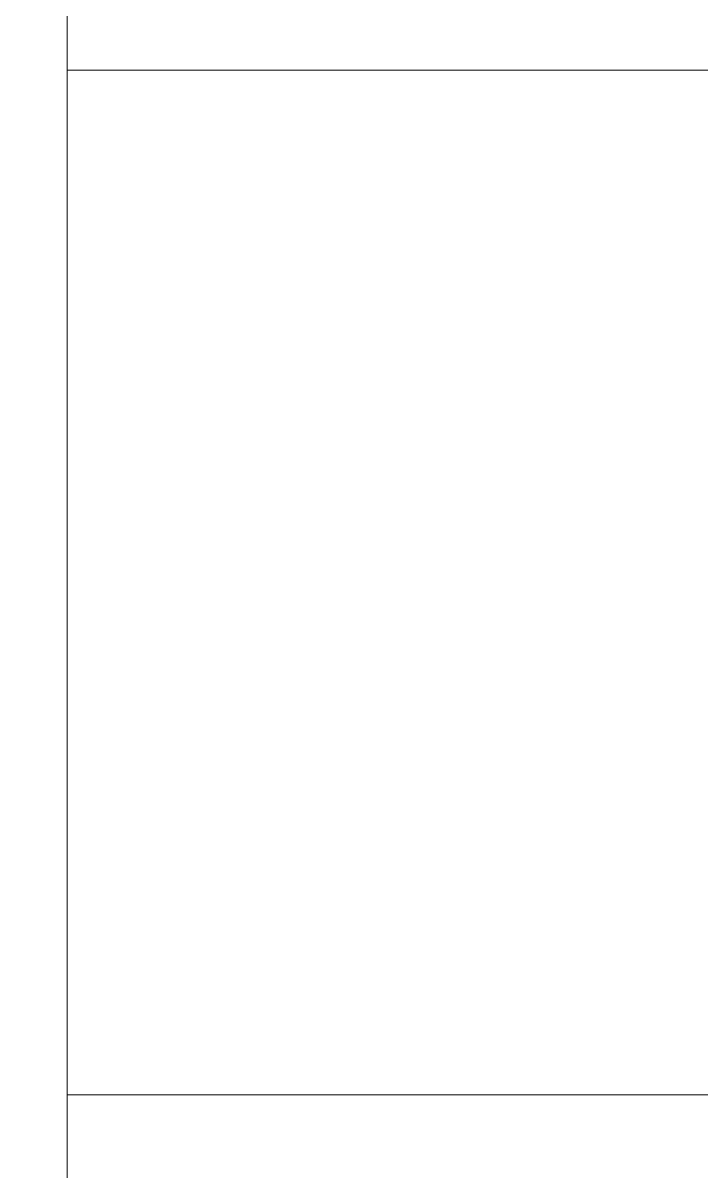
# Model space of a CAD drawing. Header units: metres. Extents: x -18745 to 220762, y -1579758 to -1356048.
# Drawn here: x 110217 to 110713, y -1388403 to -1387563 of the extents above; entities that cross this region are included whole.
import ezdxf

# ---------------------------------------------------------------- set-up
doc = ezdxf.new("R2010")
doc.units = ezdxf.units.M
doc.layers.get('0').update_dxf_attribs({"lineweight": 0})
for name, color, linetype, lineweight in [('A-100 - Copy$0$Medical Equipment and Furniture', 8, 'Continuous', 0), ('A-100 - Copy$0$NEW Wall', 8, 'Continuous', 5), ('A-100 - Copy$0$Walls', 8, 'Continuous', 0)]:
    doc.layers.add(name, color=color, linetype=linetype, lineweight=lineweight)

# ---------------------------------------------------------------- blocks, each defined once
blk = doc.blocks.new('*X103')
for p, q in [((13, 1), (13, 1)), ((13, 1), (13, 1)), ((13, 1), (13, 1)), ((13, 1), (13, 1)), ((13, 1), (13, 1)), ((13, 1), (13, 1)), ((13, 1), (13, 1)), ((13, 1), (13, 1)), ((13, 1), (13, 1)), ((13, 1), (13, 1)), ((13, 1), (13, 1)), ((13, 1), (13, 1)), ((13, 1), (13, 1)), ((13, 1), (13, 1)), ((13, 1), (13, 1)), ((13, 1), (14, 1)), ((13, 1), (14, 1)), ((13, 1), (14, 1)), ((13, 1), (13, 1)), ((13, 1), (13, 1)), ((13, 1), (13, 1)), ((13, 1), (13, 1)), ((13, 1), (13, 1)), ((13, 1), (13, 1)), ((13, 1), (13, 1)), ((13, 1), (13, 1)), ((13, 1), (13, 1)), ((13, 1), (13, 1)), ((13, 1), (13, 1)), ((13, 1), (13, 1)), ((13, 1), (13, 1)), ((13, 1), (13, 1)), ((13, 1), (13, 1)), ((13, 1), (13, 1)), ((13, 1), (13, 1)), ((13, 1), (13, 1)), ((13, 1), (13, 1)), ((13, 1), (13, 1)), ((13, 1), (13, 1)), ((13, 1), (13, 1)), ((13, 1), (13, 1)), ((13, 1), (13, 1)), ((13, 1), (13, 1)), ((13, 1), (13, 1)), ((13, 1), (13, 1)), ((13, 1), (13, 1)), ((13, 1), (13, 1)), ((13, 1), (13, 1)), ((13, 1), (13, 1)), ((13, 1), (13, 1)), ((13, 1), (13, 1)), ((13, 1), (13, 1)), ((13, 1), (13, 1)), ((13, 1), (13, 1)), ((13, 1), (13, 1)), ((13, 1), (13, 1)), ((13, 1), (13, 1)), ((13, 1), (13, 1)), ((13, 1), (13, 1)), ((13, 1), (13, 1)), ((13, 1), (13, 1)), ((13, 1), (13, 1)), ((13, 1), (13, 1)), ((13, 1), (13, 1)), ((13, 1), (13, 1)), ((13, 1), (13, 1)), ((13, 1), (13, 1)), ((13, 1), (13, 1)), ((13, 1), (13, 1)), ((13, 1), (13, 1)), ((13, 1), (13, 1)), ((13, 1), (13, 1)), ((13, 1), (13, 1)), ((13, 1), (13, 1)), ((13, 1), (13, 1)), ((13, 1), (13, 1)), ((13, 1), (13, 1)), ((13, 1), (13, 1)), ((13, 1), (13, 1)), ((13, 1), (13, 1)), ((13, 1), (13, 1)), ((13, 1), (13, 1)), ((13, 1), (13, 1)), ((13, 1), (13, 1)), ((13, 1), (13, 1)), ((13, 1), (13, 1)), ((13, 1), (13, 1)), ((13, 1), (13, 1)), ((13, 1), (13, 1)), ((13, 1), (13, 1)), ((13, 1), (13, 1)), ((13, 1), (13, 1)), ((13, 1), (13, 1)), ((13, 1), (13, 1)), ((13, 1), (13, 1)), ((13, 1), (13, 1)), ((13, 1), (13, 1)), ((13, 1), (13, 1)), ((13, 1), (13, 1)), ((13, 1), (13, 1)), ((13, 1), (13, 1)), ((13, 1), (13, 1)), ((13, 1), (13, 1)), ((13, 1), (13, 1)), ((13, 1), (13, 1)), ((13, 1), (13, 1)), ((13, 1), (13, 1)), ((13, 1), (13, 1)), ((13, 1), (13, 1)), ((13, 1), (13, 1)), ((13, 1), (13, 1)), ((13, 1), (13, 1)), ((13, 1), (13, 1)), ((13, 1), (13, 1)), ((13, 1), (13, 1)), ((13, 1), (13, 1)), ((13, 1), (13, 1)), ((13, 1), (13, 1)), ((13, 1), (13, 1)), ((13, 1), (13, 1)), ((13, 1), (13, 1)), ((13, 1), (13, 1)), ((13, 1), (13, 1)), ((13, 1), (14, 1)), ((13, 0), (13, 0)), ((13, 0), (13, 0)), ((13, 0), (13, 0)), ((13, 0), (13, 0)), ((13, 0), (13, 0)), ((13, 0), (13, 0)), ((13, 0), (13, 0)), ((13, 0), (13, 0)), ((13, 0), (13, 0)), ((13, 0), (13, 0)), ((13, 0), (13, 0)), ((13, 0), (13, 0)), ((13, 0), (13, 0)), ((13, 0), (13, 0)), ((13, 0), (13, 0)), ((13, 0), (13, 0)), ((13, 0), (13, 0)), ((13, 0), (13, 0)), ((13, 0), (13, 0)), ((13, 0), (13, 0)), ((13, 0), (13, 0)), ((13, 0), (13, 0)), ((13, 0), (13, 0)), ((13, 0), (13, 0)), ((13, 0), (13, 0)), ((13, 0), (13, 0)), ((13, 0), (13, 0)), ((13, 0), (13, 0)), ((13, 0), (13, 0)), ((13, 0), (13, 0)), ((13, 0), (13, 0)), ((13, 0), (13, 0)), ((13, 0), (13, 0)), ((13, 0), (13, 0)), ((13, 0), (13, 0)), ((13, 0), (13, 0)), ((13, 0), (13, 0)), ((13, 0), (13, 0)), ((13, 0), (13, 0)), ((13, 0), (13, 0)), ((13, 0), (13, 0)), ((13, 0), (13, 0)), ((13, 0), (13, 0)), ((13, 0), (13, 0)), ((13, 0), (13, 0)), ((13, 0), (13, 0)), ((13, 0), (13, 0)), ((13, 0), (13, 0)), ((13, 0), (14, 0)), ((13, 0), (14, 0)), ((13, 0), (13, 0)), ((13, 0), (14, 0)), ((14, 1), (14, 1)), ((14, 1), (14, 1)), ((14, 1), (14, 1)), ((14, 1), (14, 1)), ((14, 1), (14, 1)), ((14, 1), (14, 1)), ((14, 1), (14, 1)), ((14, 1), (14, 1)), ((14, 1), (14, 1)), ((14, 1), (14, 1)), ((14, 1), (14, 1)), ((14, 1), (14, 1)), ((14, 1), (14, 1)), ((14, 1), (14, 1)), ((14, 1), (14, 1)), ((14, 1), (14, 1)), ((14, 1), (14, 1)), ((14, 1), (14, 1)), ((14, 1), (14, 1)), ((14, 1), (14, 1)), ((14, 1), (14, 1)), ((14, 1), (14, 1)), ((14, 1), (14, 1)), ((14, 1), (14, 1)), ((14, 1), (14, 1)), ((14, 1), (14, 1)), ((14, 1), (14, 1)), ((14, 1), (14, 1)), ((14, 1), (14, 1)), ((14, 1), (14, 1)), ((14, 1), (14, 1)), ((14, 1), (14, 1)), ((14, 1), (14, 1)), ((14, 1), (14, 1)), ((14, 1), (14, 1)), ((14, 1), (14, 1)), ((14, 1), (14, 1)), ((14, 1), (14, 1)), ((14, 1), (14, 1)), ((14, 1), (14, 1)), ((14, 1), (14, 1)), ((14, 1), (14, 1)), ((14, 1), (14, 1)), ((14, 1), (14, 1)), ((14, 1), (14, 1)), ((14, 1), (14, 1)), ((14, 1), (14, 1)), ((14, 1), (14, 1)), ((14, 1), (14, 1)), ((14, 1), (14, 1)), ((14, 1), (14, 1)), ((14, 1), (14, 1)), ((14, 1), (14, 1)), ((14, 1), (14, 1)), ((14, 1), (14, 1)), ((14, 1), (14, 1)), ((14, 1), (14, 1)), ((14, 1), (14, 1)), ((14, 1), (14, 1)), ((14, 1), (14, 1)), ((14, 1), (14, 1)), ((14, 1), (14, 1)), ((14, 1), (14, 1)), ((14, 1), (14, 1)), ((14, 1), (14, 1)), ((14, 1), (14, 1)), ((14, 1), (14, 1)), ((14, 1), (14, 1)), ((14, 1), (14, 1)), ((14, 1), (14, 1)), ((14, 1), (14, 1)), ((14, 1), (14, 1)), ((14, 1), (14, 1)), ((14, 1), (14, 1)), ((14, 1), (14, 1)), ((14, 1), (14, 1)), ((14, 1), (14, 1)), ((14, 1), (14, 1)), ((14, 1), (14, 1)), ((14, 1), (14, 1)), ((14, 1), (14, 1)), ((14, 1), (14, 1)), ((14, 1), (14, 1)), ((14, 1), (14, 1)), ((14, 1), (14, 1)), ((14, 1), (14, 1)), ((14, 1), (14, 1)), ((14, 1), (14, 1)), ((14, 1), (14, 1)), ((14, 1), (14, 1)), ((14, 1), (14, 1)), ((14, 1), (14, 1)), ((14, 1), (14, 1)), ((14, 1), (14, 1)), ((14, 0), (14, 0)), ((14, 0), (14, 0)), ((14, 0), (14, 0)), ((14, 0), (14, 0)), ((14, 0), (14, 0)), ((14, 0), (14, 0)), ((14, 0), (14, 0)), ((14, 0), (14, 0)), ((14, 0), (14, 0)), ((14, 0), (14, 0)), ((14, 0), (14, 0)), ((14, 0), (14, 0)), ((14, 0), (14, 0)), ((14, 0), (14, 0)), ((14, 0), (14, 0)), ((14, 0), (14, 0)), ((14, 0), (14, 0)), ((14, 0), (14, 0)), ((14, 0), (14, 0)), ((14, 0), (14, 0)), ((14, 0), (14, 0)), ((14, 0), (14, 0)), ((14, 0), (14, 0)), ((14, 0), (14, 0)), ((14, 0), (14, 0)), ((14, 0), (14, 0)), ((14, 0), (14, 0)), ((14, 0), (14, 0)), ((14, 0), (14, 0)), ((14, 0), (14, 0)), ((14, 0), (14, 0)), ((14, 0), (14, 0)), ((14, 0), (14, 0)), ((14, 0), (14, 0)), ((14, 0), (14, 0)), ((14, 0), (14, 0)), ((14, 0), (14, 0)), ((14, 0), (14, 0)), ((14, 0), (14, 0)), ((14, 0), (14, 0)), ((14, 0), (14, 0)), ((14, 0), (14, 0)), ((14, 0), (14, 0)), ((14, 0), (14, 0)), ((14, 0), (14, 0)), ((14, 0), (14, 0)), ((14, 0), (14, 0)), ((14, 0), (14, 0)), ((13, 0), (13, 0)), ((13, 0), (14, 0)), ((13, 0), (13, 0)), ((13, 0), (14, 0)), ((13, 0), (13, 0)), ((13, 0), (14, 0)), ((13, 0), (13, 0)), ((13, 0), (13, 0)), ((13, 0), (13, 0)), ((13, 0), (13, 0)), ((13, 0), (14, 0)), ((13, 0), (13, 0)), ((13, 0), (14, 0)), ((13, 0), (13, 0)), ((13, 0), (14, 0)), ((13, 0), (13, 0)), ((13, 0), (14, 0)), ((13, 0), (13, 0)), ((13, 0), (14, 0)), ((13, 0), (13, 0)), ((13, 0), (14, 0)), ((13, 0), (13, 0)), ((13, 0), (14, 0)), ((13, 0), (13, 0)), ((13, 0), (13, 0)), ((13, 0), (13, 0)), ((13, 0), (14, 0)), ((13, 0), (13, 0)), ((13, 0), (14, 0)), ((13, 0), (13, 0)), ((13, 0), (14, 0)), ((13, 0), (13, 0)), ((13, 0), (14, 0)), ((13, 0), (13, 0)), ((13, 0), (13, 0)), ((13, 0), (13, 0)), ((13, 0), (13, 0)), ((13, 0), (13, 0)), ((13, 0), (13, 0)), ((13, 0), (13, 0)), ((13, 0), (13, 0)), ((13, 0), (13, 0)), ((13, 0), (13, 0)), ((13, 0), (13, 0)), ((13, 0), (13, 0)), ((13, 0), (13, 0)), ((13, 0), (13, 0)), ((13, 0), (13, 0)), ((13, 0), (13, 0)), ((13, 0), (13, 0)), ((13, 0), (13, 0)), ((13, 0), (13, 0)), ((13, 0), (13, 0)), ((13, 0), (13, 0)), ((13, 0), (13, 0)), ((13, 0), (13, 0)), ((13, 0), (13, 0)), ((13, 0), (13, 0)), ((13, 0), (13, 0)), ((13, 0), (13, 0)), ((13, 0), (13, 0)), ((13, 0), (13, 0)), ((13, 0), (13, 0)), ((13, 0), (13, 0)), ((13, -1), (13, -1)), ((13, -1), (13, -1)), ((13, -1), (13, -1)), ((13, -1), (13, -1)), ((13, -1), (13, -1)), ((13, -1), (14, -1)), ((13, -1), (13, -1)), ((14, 0), (14, 0)), ((14, 0), (14, 0)), ((14, 0), (14, 0)), ((14, 0), (14, 0)), ((14, 0), (14, 0)), ((14, 0), (14, 0)), ((14, 0), (14, 0)), ((14, 0), (14, 0)), ((14, 0), (14, 0)), ((14, 0), (14, 0)), ((14, 0), (14, 0)), ((14, 0), (14, 0)), ((14, 0), (14, 0)), ((14, 0), (14, 0)), ((14, 0), (14, 0)), ((13, 0), (14, 0)), ((14, 0), (14, 0)), ((14, 0), (14, 0)), ((14, 0), (14, 0)), ((14, 0), (14, 0)), ((14, 0), (14, 0)), ((14, 0), (14, 0)), ((14, 0), (14, 0)), ((14, 0), (14, 0)), ((14, 0), (14, 0)), ((14, 0), (14, 0)), ((14, 0), (14, 0)), ((14, 0), (14, 0)), ((14, 0), (14, 0)), ((14, 0), (14, 0)), ((14, 0), (14, 0)), ((14, 0), (14, 0)), ((14, 0), (14, 0)), ((14, 0), (14, 0)), ((14, 0), (14, 0)), ((14, 0), (14, 0)), ((14, 0), (14, 0)), ((14, 0), (14, 0)), ((14, 0), (14, 0)), ((14, 0), (14, 0)), ((14, 0), (14, 0)), ((14, 0), (14, 0)), ((14, 0), (14, 0)), ((14, 0), (14, 0)), ((14, 0), (14, 0)), ((14, 0), (14, 0)), ((14, 0), (14, 0)), ((14, 0), (14, 0)), ((14, 0), (14, 0)), ((14, 0), (14, 0)), ((14, -1), (14, -1)), ((14, -1), (14, -1)), ((14, -1), (14, -1)), ((14, -1), (14, -1)), ((14, -1), (14, -1))]:
    blk.add_line(p, q)
blk = doc.blocks.new('*X102')
for p, q in [((5, 3), (5, 3)), ((5, 3), (5, 3)), ((5, 3), (5, 3)), ((5, 3), (5, 3)), ((5, 3), (5, 3)), ((5, 3), (5, 3)), ((5, 3), (5, 3)), ((5, 3), (5, 3)), ((5, 3), (5, 3)), ((5, 3), (5, 3)), ((5, 3), (5, 3)), ((5, 3), (5, 3)), ((5, 3), (5, 3)), ((5, 3), (5, 3)), ((5, 3), (5, 3)), ((5, 3), (5, 3)), ((5, 3), (5, 3)), ((5, 3), (5, 3)), ((5, 3), (5, 3)), ((5, 3), (5, 3)), ((5, 3), (5, 3)), ((5, 3), (5, 3)), ((5, 3), (5, 3)), ((5, 3), (5, 3)), ((5, 3), (5, 3)), ((5, 3), (5, 3)), ((5, 3), (5, 3)), ((5, 3), (5, 3)), ((5, 3), (5, 3)), ((5, 3), (5, 3)), ((5, 3), (5, 3)), ((5, 3), (5, 3)), ((5, 3), (5, 3)), ((5, 3), (5, 3)), ((5, 3), (5, 3)), ((5, 3), (5, 3)), ((5, 3), (5, 3)), ((5, 3), (5, 3)), ((5, 3), (5, 3)), ((5, 3), (5, 3)), ((5, 3), (5, 3)), ((5, 3), (5, 3)), ((5, 3), (5, 3)), ((5, 3), (5, 3)), ((5, 3), (5, 3)), ((5, 3), (5, 3)), ((5, 3), (5, 3)), ((5, 3), (5, 3)), ((5, 3), (5, 3)), ((5, 3), (5, 3)), ((5, 3), (5, 3)), ((5, 3), (5, 3)), ((5, 3), (5, 3)), ((5, 3), (5, 3)), ((5, 3), (5, 3)), ((5, 3), (5, 3)), ((5, 3), (5, 3)), ((5, 3), (5, 3)), ((5, 3), (5, 3)), ((5, 3), (5, 3)), ((5, 3), (5, 3)), ((5, 3), (5, 3)), ((5, 3), (5, 3)), ((5, 3), (5, 3)), ((5, 3), (5, 3)), ((5, 3), (5, 3)), ((6, 3), (5, 3)), ((5, 3), (5, 3)), ((6, 3), (5, 3)), ((5, 3), (5, 3)), ((6, 3), (5, 3)), ((5, 3), (5, 3)), ((6, 3), (5, 3)), ((5, 3), (5, 3)), ((5, 3), (5, 3)), ((5, 3), (5, 3)), ((5, 3), (5, 3)), ((5, 3), (5, 3)), ((5, 3), (5, 3)), ((5, 3), (5, 3)), ((5, 3), (5, 3)), ((5, 3), (5, 3)), ((5, 3), (5, 3)), ((5, 3), (5, 3)), ((5, 3), (5, 3)), ((5, 3), (5, 3)), ((5, 3), (5, 3)), ((5, 3), (5, 3)), ((5, 3), (5, 3)), ((5, 3), (5, 3)), ((5, 3), (5, 3)), ((5, 3), (5, 3)), ((5, 3), (5, 3)), ((5, 3), (5, 3)), ((5, 3), (5, 3)), ((5, 3), (5, 3)), ((6, 3), (6, 3)), ((6, 3), (6, 3)), ((6, 3), (6, 3)), ((6, 3), (6, 3)), ((6, 3), (6, 3)), ((6, 3), (6, 3)), ((6, 3), (6, 3)), ((6, 3), (6, 3)), ((6, 3), (6, 3)), ((6, 3), (6, 3)), ((6, 3), (6, 3)), ((6, 3), (6, 3)), ((6, 3), (6, 3)), ((6, 3), (6, 3)), ((6, 3), (6, 3)), ((6, 3), (6, 3)), ((6, 3), (6, 3)), ((6, 3), (6, 3)), ((6, 3), (6, 3)), ((6, 3), (6, 3)), ((6, 3), (6, 3)), ((6, 3), (6, 3)), ((6, 3), (6, 3)), ((6, 3), (6, 3)), ((6, 3), (6, 3)), ((6, 3), (6, 3)), ((6, 3), (6, 3)), ((6, 3), (6, 3)), ((6, 3), (6, 3)), ((6, 3), (6, 3)), ((6, 3), (6, 3)), ((6, 3), (6, 3)), ((6, 3), (6, 3)), ((6, 3), (6, 3)), ((6, 3), (6, 3)), ((6, 3), (6, 3)), ((6, 3), (6, 3)), ((6, 3), (6, 3)), ((6, 3), (6, 3)), ((6, 3), (6, 3)), ((6, 3), (6, 3)), ((6, 3), (6, 3)), ((6, 3), (6, 3)), ((6, 3), (6, 3)), ((6, 3), (6, 3)), ((6, 3), (6, 3)), ((6, 3), (6, 3)), ((6, 3), (6, 3)), ((6, 3), (6, 3)), ((6, 3), (6, 3)), ((6, 3), (6, 3)), ((6, 3), (6, 3)), ((6, 3), (6, 3)), ((6, 3), (6, 3)), ((6, 3), (6, 3)), ((6, 3), (6, 3)), ((6, 3), (6, 3)), ((6, 3), (6, 3)), ((6, 3), (6, 3)), ((6, 3), (6, 3)), ((6, 3), (6, 3)), ((6, 3), (6, 3)), ((6, 3), (6, 3)), ((6, 3), (6, 3)), ((6, 3), (6, 3)), ((6, 3), (6, 3)), ((6, 3), (6, 3)), ((6, 3), (6, 3)), ((6, 3), (6, 3)), ((6, 3), (6, 3)), ((6, 3), (6, 3)), ((6, 3), (6, 3)), ((6, 3), (6, 3)), ((6, 3), (6, 3)), ((6, 3), (6, 3)), ((6, 3), (6, 3)), ((6, 3), (6, 3)), ((6, 3), (6, 3)), ((6, 3), (6, 3)), ((6, 3), (6, 3)), ((6, 3), (6, 3)), ((6, 3), (6, 3)), ((6, 3), (6, 3)), ((6, 3), (6, 3)), ((6, 3), (6, 3)), ((6, 3), (6, 3)), ((6, 3), (6, 3)), ((6, 3), (6, 3)), ((6, 3), (6, 3)), ((6, 3), (6, 3)), ((6, 3), (6, 3)), ((6, 3), (6, 3)), ((6, 3), (6, 3)), ((6, 3), (6, 3)), ((6, 3), (6, 3)), ((6, 3), (6, 3)), ((6, 3), (6, 3)), ((6, 3), (6, 3)), ((6, 3), (6, 3)), ((6, 3), (6, 3)), ((6, 3), (6, 3)), ((6, 3), (6, 3)), ((6, 3), (6, 3)), ((6, 3), (6, 3)), ((6, 3), (6, 3)), ((6, 3), (6, 3)), ((6, 3), (6, 3)), ((6, 3), (6, 3)), ((6, 3), (6, 3)), ((6, 3), (6, 3)), ((6, 3), (6, 3)), ((6, 3), (6, 3)), ((6, 3), (6, 3)), ((6, 3), (6, 3)), ((6, 3), (6, 3)), ((6, 3), (6, 3)), ((6, 3), (6, 3)), ((6, 3), (6, 3)), ((6, 3), (6, 3)), ((6, 3), (6, 3)), ((6, 3), (6, 3)), ((6, 3), (6, 3)), ((6, 3), (6, 3)), ((6, 3), (6, 3)), ((6, 3), (6, 3)), ((6, 3), (6, 3)), ((6, 3), (6, 3)), ((6, 3), (6, 3)), ((6, 3), (6, 3)), ((6, 3), (6, 3)), ((6, 3), (6, 3)), ((6, 3), (6, 3)), ((6, 3), (6, 3)), ((6, 3), (6, 3)), ((6, 3), (6, 3)), ((6, 3), (6, 3)), ((6, 3), (6, 3)), ((6, 3), (6, 3)), ((6, 3), (6, 3)), ((6, 3), (6, 3)), ((6, 3), (6, 3)), ((6, 3), (6, 3)), ((6, 3), (6, 3)), ((6, 3), (6, 3)), ((6, 3), (6, 3)), ((6, 3), (6, 3)), ((6, 3), (6, 3)), ((6, 3), (6, 3)), ((6, 3), (6, 3)), ((6, 3), (6, 3)), ((6, 3), (6, 3)), ((6, 3), (6, 3)), ((6, 3), (6, 3)), ((6, 3), (6, 3)), ((6, 3), (6, 3)), ((6, 3), (6, 3)), ((6, 3), (6, 3)), ((6, 3), (6, 3)), ((6, 3), (6, 3)), ((6, 3), (6, 3)), ((6, 3), (6, 3)), ((6, 3), (6, 3)), ((6, 3), (6, 3)), ((6, 3), (6, 3)), ((6, 3), (6, 3)), ((6, 3), (6, 3)), ((6, 3), (6, 3)), ((6, 3), (6, 3)), ((6, 3), (6, 3)), ((6, 3), (6, 3)), ((6, 3), (6, 3)), ((6, 3), (6, 3)), ((6, 3), (6, 3)), ((6, 3), (6, 3)), ((6, 3), (6, 3)), ((6, 3), (6, 3)), ((6, 3), (6, 3)), ((6, 3), (6, 3)), ((6, 3), (6, 3)), ((6, 3), (6, 3)), ((6, 3), (6, 3)), ((6, 3), (6, 3)), ((6, 3), (6, 3)), ((6, 3), (6, 3)), ((6, 3), (6, 3)), ((6, 3), (6, 3)), ((6, 3), (6, 3)), ((6, 3), (6, 3)), ((6, 3), (6, 3)), ((6, 3), (6, 3)), ((6, 3), (6, 3)), ((6, 3), (6, 3)), ((6, 3), (6, 3)), ((6, 3), (6, 3)), ((6, 3), (6, 3)), ((6, 3), (6, 3)), ((6, 3), (6, 3)), ((6, 3), (6, 3)), ((6, 3), (6, 3)), ((6, 3), (6, 3)), ((6, 3), (6, 3)), ((6, 3), (6, 3)), ((6, 3), (6, 3)), ((6, 3), (6, 3)), ((6, 3), (5, 3)), ((6, 3), (5, 3)), ((6, 3), (5, 3)), ((6, 3), (5, 3)), ((6, 3), (5, 3)), ((6, 3), (6, 3)), ((6, 3), (6, 3)), ((6, 3), (6, 3)), ((6, 3), (6, 3)), ((6, 3), (6, 3)), ((6, 3), (6, 3)), ((6, 3), (6, 3)), ((6, 3), (6, 3)), ((6, 3), (6, 3)), ((6, 3), (6, 3)), ((6, 3), (6, 3)), ((6, 3), (6, 3)), ((6, 3), (6, 3)), ((6, 3), (6, 3)), ((6, 3), (6, 3)), ((6, 3), (6, 3)), ((6, 3), (6, 3)), ((6, 3), (6, 3)), ((6, 3), (6, 3)), ((6, 3), (6, 3)), ((6, 3), (6, 3)), ((6, 3), (6, 3)), ((6, 3), (6, 3)), ((6, 3), (6, 3)), ((6, 3), (6, 3)), ((6, 3), (6, 3)), ((6, 3), (6, 3)), ((6, 3), (6, 3)), ((6, 3), (6, 3)), ((6, 3), (6, 3)), ((6, 3), (6, 3)), ((6, 3), (6, 3)), ((6, 3), (6, 3)), ((6, 3), (6, 3)), ((6, 3), (6, 3)), ((6, 3), (6, 3)), ((6, 3), (6, 3)), ((6, 3), (6, 3)), ((6, 3), (6, 3)), ((6, 3), (6, 3)), ((6, 3), (6, 3)), ((6, 3), (6, 3)), ((6, 3), (6, 3)), ((6, 3), (6, 3)), ((6, 3), (6, 3)), ((6, 3), (6, 3)), ((6, 3), (6, 3)), ((6, 3), (6, 3)), ((6, 3), (6, 3)), ((6, 3), (6, 3)), ((6, 3), (6, 3)), ((6, 3), (6, 3)), ((6, 3), (6, 3)), ((6, 3), (6, 3)), ((6, 3), (6, 3)), ((6, 3), (6, 3)), ((6, 3), (6, 3)), ((6, 3), (6, 3)), ((6, 3), (6, 3)), ((6, 3), (6, 3)), ((6, 3), (6, 3)), ((6, 3), (6, 3)), ((6, 3), (6, 3)), ((6, 3), (6, 3)), ((6, 3), (6, 3)), ((6, 3), (6, 3)), ((6, 3), (6, 3)), ((6, 3), (6, 3)), ((6, 3), (6, 3)), ((6, 3), (6, 3)), ((6, 3), (6, 3)), ((6, 3), (6, 3)), ((6, 3), (6, 3)), ((6, 3), (6, 3)), ((6, 3), (6, 3)), ((6, 3), (6, 3)), ((6, 3), (6, 3)), ((6, 3), (6, 3)), ((6, 3), (6, 3)), ((6, 3), (6, 3)), ((6, 3), (6, 3)), ((6, 3), (6, 3)), ((6, 3), (6, 3)), ((6, 3), (6, 3)), ((6, 3), (6, 3)), ((6, 3), (6, 3)), ((6, 3), (6, 3)), ((6, 3), (6, 3)), ((6, 3), (6, 3)), ((6, 3), (6, 3)), ((6, 3), (6, 3)), ((6, 3), (6, 3)), ((6, 3), (6, 3)), ((6, 3), (6, 3)), ((6, 3), (6, 3)), ((6, 3), (6, 3)), ((6, 3), (6, 3)), ((6, 3), (6, 3)), ((6, 3), (6, 3)), ((6, 3), (6, 3)), ((6, 3), (6, 3)), ((6, 3), (6, 3)), ((6, 3), (6, 3)), ((6, 3), (6, 3)), ((6, 3), (6, 3)), ((6, 3), (6, 3)), ((6, 3), (6, 3)), ((6, 3), (6, 3)), ((6, 3), (6, 3)), ((6, 3), (6, 3)), ((6, 3), (6, 3)), ((6, 3), (6, 3)), ((6, 3), (6, 3)), ((6, 3), (6, 3)), ((6, 3), (6, 3)), ((6, 3), (6, 3)), ((6, 3), (6, 3)), ((6, 3), (6, 3)), ((6, 3), (6, 3)), ((6, 3), (6, 3)), ((6, 3), (6, 3)), ((6, 3), (6, 3)), ((6, 3), (6, 3)), ((6, 3), (6, 3)), ((6, 3), (6, 3)), ((6, 3), (6, 3)), ((6, 3), (6, 3)), ((6, 3), (6, 3)), ((6, 3), (6, 3)), ((6, 3), (6, 3)), ((6, 3), (6, 3)), ((6, 3), (6, 3)), ((6, 3), (6, 3)), ((6, 3), (6, 3)), ((6, 3), (6, 3)), ((6, 3), (6, 3)), ((6, 3), (6, 3)), ((6, 3), (6, 3)), ((6, 3), (6, 3)), ((6, 3), (6, 3)), ((6, 3), (6, 3)), ((6, 3), (6, 3)), ((6, 3), (6, 3)), ((6, 3), (6, 3)), ((6, 3), (6, 3)), ((6, 3), (6, 3)), ((6, 3), (6, 3)), ((6, 3), (6, 3)), ((6, 3), (6, 3)), ((6, 3), (6, 3)), ((6, 3), (6, 3)), ((6, 3), (6, 3)), ((6, 3), (6, 3)), ((6, 3), (6, 3)), ((6, 3), (6, 3)), ((6, 3), (6, 3)), ((6, 3), (6, 3)), ((6, 3), (6, 3)), ((6, 3), (6, 3)), ((6, 3), (6, 3)), ((6, 3), (6, 3)), ((6, 3), (6, 3)), ((6, 3), (6, 3)), ((6, 3), (6, 3)), ((6, 3), (6, 3)), ((6, 3), (6, 3)), ((6, 3), (6, 3)), ((6, 3), (6, 3)), ((6, 3), (6, 3)), ((6, 3), (6, 3)), ((6, 3), (6, 3)), ((6, 3), (6, 3)), ((6, 3), (6, 3)), ((6, 3), (6, 3)), ((6, 3), (6, 3)), ((6, 3), (6, 3)), ((6, 3), (6, 3)), ((6, 3), (6, 3)), ((6, 3), (6, 3)), ((6, 3), (6, 3)), ((6, 3), (6, 3)), ((6, 3), (6, 3)), ((6, 3), (6, 3)), ((6, 3), (6, 3)), ((6, 3), (6, 3)), ((6, 3), (6, 3)), ((6, 3), (6, 3)), ((6, 3), (6, 3)), ((6, 3), (6, 3)), ((6, 3), (6, 3)), ((6, 3), (6, 3)), ((6, 3), (6, 3)), ((6, 3), (6, 3)), ((6, 3), (6, 3)), ((6, 3), (6, 3)), ((6, 3), (6, 3)), ((6, 3), (6, 3)), ((6, 3), (6, 3)), ((6, 3), (6, 3)), ((6, 3), (6, 3)), ((6, 3), (6, 3)), ((6, 3), (6, 3)), ((6, 3), (6, 3)), ((6, 3), (6, 3)), ((6, 3), (6, 3)), ((6, 3), (6, 3)), ((6, 3), (6, 3)), ((6, 3), (6, 3)), ((6, 3), (6, 3)), ((6, 3), (6, 3)), ((6, 3), (6, 3)), ((6, 3), (6, 3)), ((6, 3), (6, 3)), ((6, 3), (6, 3)), ((6, 3), (6, 3)), ((6, 3), (6, 3)), ((6, 3), (6, 3)), ((6, 3), (6, 3)), ((6, 3), (6, 3)), ((6, 3), (6, 3)), ((6, 3), (6, 3)), ((6, 3), (6, 3)), ((6, 3), (6, 3)), ((6, 3), (6, 3)), ((6, 3), (6, 3)), ((6, 3), (6, 3)), ((6, 3), (6, 3)), ((6, 3), (6, 3)), ((6, 3), (6, 3)), ((6, 3), (6, 3)), ((6, 3), (6, 3)), ((6, 3), (6, 3)), ((6, 3), (6, 3)), ((6, 3), (6, 3)), ((6, 3), (6, 3)), ((6, 3), (6, 3)), ((6, 3), (6, 3)), ((6, 3), (6, 3)), ((6, 3), (6, 3)), ((6, 3), (6, 3)), ((6, 3), (6, 3)), ((6, 3), (6, 3)), ((6, 3), (6, 3)), ((6, 3), (6, 3)), ((6, 3), (6, 3)), ((6, 3), (6, 3)), ((6, 3), (6, 3)), ((6, 3), (6, 3)), ((6, 3), (6, 3)), ((6, 3), (6, 3)), ((6, 3), (6, 3)), ((6, 3), (6, 3)), ((6, 3), (6, 3)), ((6, 3), (6, 3)), ((6, 3), (6, 3)), ((6, 3), (6, 3)), ((6, 3), (6, 3)), ((6, 3), (6, 3)), ((6, 3), (6, 3)), ((6, 3), (6, 3)), ((6, 3), (6, 3)), ((6, 3), (6, 3)), ((6, 3), (6, 3)), ((6, 3), (6, 3)), ((6, 3), (6, 3)), ((6, 3), (6, 3)), ((6, 3), (6, 3)), ((6, 3), (6, 3)), ((6, 3), (6, 3)), ((6, 3), (6, 3)), ((6, 3), (6, 3)), ((6, 3), (6, 3)), ((6, 3), (6, 3)), ((6, 3), (6, 3)), ((6, 3), (6, 3)), ((6, 3), (6, 3)), ((6, 3), (6, 3)), ((6, 3), (6, 3)), ((6, 3), (6, 3)), ((6, 3), (6, 3)), ((6, 3), (6, 3)), ((6, 3), (6, 3)), ((6, 3), (6, 3)), ((6, 3), (6, 3)), ((6, 3), (6, 3)), ((6, 3), (6, 3)), ((6, 3), (6, 3)), ((6, 3), (6, 3)), ((6, 3), (6, 3)), ((6, 3), (6, 3)), ((6, 3), (6, 3)), ((6, 3), (6, 3)), ((6, 3), (6, 3)), ((6, 3), (6, 3)), ((6, 3), (6, 3)), ((6, 3), (6, 3)), ((6, 3), (6, 3)), ((6, 3), (6, 3)), ((6, 3), (6, 3)), ((6, 3), (6, 3)), ((6, 3), (6, 3)), ((6, 3), (6, 3)), ((6, 3), (6, 3)), ((6, 3), (6, 3)), ((6, 3), (6, 3)), ((6, 3), (6, 3)), ((6, 3), (6, 3)), ((6, 3), (6, 3)), ((6, 3), (6, 3)), ((6, 3), (6, 3)), ((6, 3), (6, 3)), ((6, 3), (6, 3)), ((6, 3), (6, 3)), ((6, 3), (6, 3)), ((6, 3), (6, 3)), ((6, 3), (6, 3)), ((6, 3), (6, 3))]:
    blk.add_line(p, q)
blk = doc.blocks.new('A-100 - Copy$0$GF21043-P')
for p, q in [((0.8, 0.75), (-0.8, 0.75)), ((0.8, 0), (0.8, 0.75)), ((-0.8, 0), (0.8, 0))]:
    blk.add_line(p, q)
for points in [[(0.8, 0.75), (0.8, 0.75), (0.8, 0.75), (0.8, 0.75), (0.8, 0.75), (0.8, 0.75), (0.8, 0.75), (0.8, 0.75), (0.8, 0.75), (0.8, 0.75), (0.8, 0.75), (0.8, 0.75), (0.8, 0.75), (0.8, 0.75), (0.8, 0.75), (0.8, 0.75), (0.8, 0.75), (0.8, 0.75), (0.8, 0.75), (0.8, 0.75), (0.8, 0.75), (0.8, 0.75), (0.8, 0.75), (0.8, 0.75), (0.8, 0.75), (0.8, 0.75), (0.8, 0.75), (0.8, 0.75), (0.8, 0.75), (0.8, 0.75), (0.8, 0.75), (0.8, 0.75), (0.8, 0.75), (0.8, 0.75), (0.8, 0.75), (0.8, 0.75), (0.8, 0.75), (0.8, 0.75), (0.8, 0.75), (0.8, 0.75), (0.8, 0.75), (0.8, 0.75), (0.8, 0.75), (0.8, 0.75), (0.8, 0.75), (0.8, 0.75), (0.8, 0.75), (0.8, 0.75), (0.8, 0.75), (0.8, 0.75), (0.8, 0.75), (0.8, 0.75), (0.8, 0.75), (0.8, 0.75), (0.8, 0.75), (0.8, 0.75), (0.8, 0.75), (0.8, 0.75), (0.8, 0.75), (0.8, 0.75), (0.8, 0.75), (0.8, 0.75), (0.8, 0.75), (0.8, 0.75), (0.8, 0.75), (0.8, 0.75), (0.8, 0.75), (0.8, 0.75), (0.8, 0.75), (0.8, 0.75), (0.8, 0.75), (0.8, 0.75), (0.8, 0.75), (0.8, 0.75), (0.8, 0.75), (0.8, 0.75), (0.8, 0.75), (0.8, 0.75), (0.8, 0.75), (0.8, 0.75), (0.8, 0.75), (0.8, 0.75), (0.8, 0.75), (0.8, 0.75), (0.8, 0.75), (0.8, 0.75), (0.8, 0.75), (0.8, 0.75), (0.8, 0.75), (0.8, 0.75), (0.8, 0.75), (0.8, 0.75), (0.8, 0.75), (0.8, 0.75), (0.8, 0.75), (0.8, 0.75), (0.8, 0.75), (0.8, 0.75), (0.8, 0.75), (0.8, 0.75), (0.8, 0.75), (0.8, 0.75), (0.8, 0.75), (0.8, 0.75), (0.8, 0.75), (0.8, 0.75), (0.8, 0.75), (0.8, 0.75), (0.8, 0.75), (0.8, 0.75), (0.8, 0.75), (0.8, 0.75), (0.8, 0.75), (0.8, 0.75), (0.8, 0.75), (0.8, 0.75), (0.8, 0.75), (0.8, 0.75), (0.8, 0.75), (0.8, 0.75), (0.8, 0.75), (0.8, 0.75), (0.8, 0.75), (0.8, 0.75), (0.8, 0.75), (0.8, 0.75), (0.8, 0.75), (0.8, 0.75), (0.8, 0.75), (0.8, 0.75), (0.8, 0.75), (0.8, 0.75), (0.8, 0.75), (0.8, 0.75), (0.8, 0.75), (0.8, 0.75), (0.8, 0.75), (0.8, 0.75), (0.8, 0.75), (0.8, 0.75), (0.8, 0.75), (0.8, 0.75), (0.8, 0.75), (0.8, 0.75), (0.8, 0.75), (0.8, 0.75), (0.8, 0.75), (0.8, 0.75), (0.8, 0.75), (0.8, 0.75), (0.8, 0.75), (0.8, 0.75), (0.8, 0.75), (0.8, 0.75), (0.8, 0.75), (0.8, 0.75), (0.8, 0.75), (0.8, 0.75), (0.8, 0.75), (0.8, 0.75), (0.8, 0.75), (0.8, 0.75), (0.8, 0.75), (0.8, 0.75), (0.8, 0.75), (0.8, 0.75), (0.8, 0.75), (0.8, 0.75), (0.8, 0.75), (0.8, 0.75), (0.8, 0.75), (0.8, 0.75), (0.8, 0.75), (0.8, 0.75), (0.8, 0.75), (0.8, 0.75), (0.8, 0.75), (0.8, 0.75), (0.8, 0.75), (0.8, 0.75), (0.8, 0.75), (0.8, 0.75), (0.8, 0.75), (0.8, 0.75), (0.8, 0.75), (0.8, 0.75), (0.8, 0.75), (0.8, 0.75), (0.8, 0.75), (0.8, 0.75), (0.8, 0.75), (0.8, 0.75), (0.8, 0.75), (0.8, 0.75), (0.8, 0.75), (0.8, 0.75), (0.8, 0.75), (0.8, 0.75), (0.8, 0.75), (0.8, 0.75), (0.8, 0.75), (0.8, 0.75), (0.8, 0.75), (0.8, 0.75), (0.8, 0.75), (0.8, 0.75), (0.8, 0.75), (0.8, 0.75), (0.8, 0.75), (0.8, 0.75), (0.8, 0.75), (0.8, 0.75), (0.8, 0.75), (0.8, 0.75), (0.8, 0.75), (0.8, 0.75), (0.8, 0.75), (0.8, 0.75), (0.8, 0.75), (0.8, 0.75), (0.8, 0.75), (0.8, 0.75), (0.8, 0.75), (0.8, 0.75), (0.8, 0.75), (0.8, 0.75), (0.8, 0.75), (0.8, 0.75), (0.8, 0.75), (0.8, 0.75), (0.8, 0.75), (0.8, 0.75), (0.8, 0.75), (0.8, 0.75), (0.8, 0.75), (0.8, 0.75), (0.8, 0.75), (0.8, 0.75), (0.8, 0.75), (0.8, 0.75), (0.8, 0.75), (0.8, 0.75), (0.8, 0.75), (0.8, 0.75), (0.8, 0.75), (0.8, 0.75), (0.8, 0.75), (0.8, 0.75), (0.8, 0.75), (0.8, 0.75), (0.8, 0.75), (0.8, 0.75), (0.8, 0.75), (0.8, 0.75), (0.8, 0.75), (0.8, 0.75), (0.8, 0.75), (0.8, 0.75), (0.8, 0.75), (0.8, 0.75), (0.8, 0.75), (0.8, 0.75), (0.8, 0.75), (0.8, 0.75), (0.8, 0.75), (0.8, 0.75), (0.8, 0.75), (0.8, 0.75), (0.8, 0.75), (0.8, 0.75), (0.8, 0.75), (0.8, 0.75), (0.8, 0.75), (0.8, 0.75), (0.8, 0.75), (0.8, 0.75), (0.8, 0.75)], [(0.8, 0.75), (0.8, 0.75), (0.8, 0.75), (0.8, 0.75), (0.8, 0.75), (0.8, 0.75), (0.8, 0.75), (0.8, 0.75), (0.8, 0.75), (0.8, 0.75), (0.8, 0.75), (0.8, 0.75), (0.8, 0.75), (0.8, 0.75), (0.8, 0.75), (0.8, 0.75), (0.8, 0.75), (0.8, 0.75), (0.8, 0.75), (0.8, 0.75), (0.8, 0.75), (0.8, 0.75), (0.8, 0.75), (0.8, 0.75), (0.8, 0.75), (0.8, 0.75), (0.8, 0.75), (0.8, 0.75), (0.8, 0.75), (0.8, 0.75), (0.8, 0.75), (0.8, 0.75), (0.8, 0.75), (0.8, 0.75), (0.8, 0.75), (0.8, 0.75), (0.8, 0.75), (0.8, 0.75), (0.8, 0.75), (0.8, 0.75), (0.8, 0.75), (0.8, 0.75), (0.8, 0.75), (0.8, 0.75), (0.8, 0.75), (0.8, 0.75), (0.8, 0.75), (0.8, 0.75), (0.8, 0.75), (0.8, 0.75), (0.8, 0.75), (0.8, 0.75), (0.8, 0.75), (0.8, 0.75), (0.8, 0.75), (0.8, 0.75), (0.8, 0.75), (0.8, 0.75), (0.8, 0.75), (0.8, 0.75), (0.8, 0.75), (0.8, 0.75), (0.8, 0.75), (0.8, 0.75), (0.8, 0.75), (0.8, 0.75), (0.8, 0.75), (0.8, 0.75), (0.8, 0.75), (0.8, 0.75), (0.8, 0.75), (0.8, 0.75), (0.8, 0.75), (0.8, 0.75), (0.8, 0.75), (0.8, 0.75), (0.8, 0.75), (0.8, 0.75), (0.8, 0.75), (0.8, 0.75), (0.8, 0.75), (0.8, 0.75), (0.8, 0.75), (0.8, 0.75), (0.8, 0.75), (0.8, 0.75), (0.8, 0.75), (0.8, 0.75), (0.8, 0.75), (0.8, 0.75), (0.8, 0.75), (0.8, 0.75), (0.8, 0.75), (0.8, 0.75), (0.8, 0.75), (0.8, 0.75), (0.8, 0.75), (0.8, 0.75), (0.8, 0.75), (0.8, 0.75), (0.8, 0.75), (0.8, 0.75), (0.8, 0.75), (0.8, 0.75), (0.8, 0.75), (0.8, 0.75), (0.8, 0.75), (0.8, 0.75), (0.8, 0.75), (0.8, 0.75), (0.8, 0.75), (0.8, 0.75), (0.8, 0.75), (0.8, 0.75), (0.8, 0.75), (0.8, 0.75), (0.8, 0.75), (0.8, 0.75), (0.8, 0.75), (0.8, 0.75), (0.8, 0.75), (0.8, 0.75), (0.8, 0.75), (0.8, 0.75), (0.8, 0.75), (0.8, 0.75), (0.8, 0.75), (0.8, 0.75), (0.8, 0.75), (0.8, 0.75), (0.8, 0.75), (0.8, 0.75), (0.8, 0.75), (0.8, 0.75), (0.8, 0.75), (0.8, 0.75), (0.8, 0.75), (0.8, 0.75), (0.8, 0.75), (0.8, 0.75), (0.8, 0.75), (0.8, 0.75), (0.8, 0.75), (0.8, 0.75), (0.8, 0.75), (0.8, 0.75), (0.8, 0.75), (0.8, 0.75), (0.8, 0.75), (0.8, 0.75), (0.8, 0.75), (0.8, 0.75), (0.8, 0.75), (0.8, 0.75), (0.8, 0.75), (0.8, 0.75), (0.8, 0.75), (0.8, 0.75), (0.8, 0.75), (0.8, 0.75), (0.8, 0.75), (0.8, 0.75), (0.8, 0.75), (0.8, 0.75), (0.8, 0.75), (0.8, 0.75), (0.8, 0.75), (0.8, 0.75), (0.8, 0.75), (0.8, 0.75), (0.8, 0.75), (0.8, 0.75), (0.8, 0.75), (0.8, 0.75), (0.8, 0.75), (0.8, 0.75), (0.8, 0.75), (0.8, 0.75), (0.8, 0.75), (0.8, 0.75), (0.8, 0.75), (0.8, 0.75), (0.8, 0.75), (0.8, 0.75), (0.8, 0.75), (0.8, 0.75), (0.8, 0.75), (0.8, 0.75), (0.8, 0.75), (0.8, 0.75), (0.8, 0.75), (0.8, 0.75), (0.8, 0.75), (0.8, 0.75), (0.8, 0.75), (0.8, 0.75), (0.8, 0.75), (0.8, 0.75), (0.8, 0.75), (0.8, 0.75), (0.8, 0.75), (0.8, 0.75), (0.8, 0.75), (0.8, 0.75), (0.8, 0.75), (0.8, 0.75), (0.8, 0.75), (0.8, 0.75), (0.8, 0.75), (0.8, 0.75), (0.8, 0.75), (0.8, 0.75), (0.8, 0.75), (0.8, 0.75), (0.8, 0.75), (0.8, 0.75), (0.8, 0.75), (0.8, 0.75), (0.8, 0.75)], [(0.8, 0.75), (0.8, 0.75), (0.8, 0.75), (0.8, 0.75), (0.8, 0.75), (0.8, 0.75), (0.8, 0.75), (0.8, 0.75), (0.8, 0.75), (0.8, 0.75), (0.8, 0.75), (0.8, 0.75), (0.8, 0.75), (0.8, 0.75), (0.8, 0.75), (0.8, 0.75), (0.8, 0.75), (0.8, 0.75), (0.8, 0.75), (0.8, 0.75), (0.8, 0.75), (0.8, 0.75), (0.8, 0.75), (0.8, 0.75), (0.8, 0.75), (0.8, 0.75), (0.8, 0.75), (0.8, 0.75), (0.8, 0.75), (0.8, 0.75), (0.8, 0.75), (0.8, 0.75), (0.8, 0.75), (0.8, 0.75), (0.8, 0.75), (0.8, 0.75), (0.8, 0.75), (0.8, 0.75), (0.8, 0.75), (0.8, 0.75), (0.8, 0.75), (0.8, 0.75), (0.8, 0.75), (0.8, 0.75), (0.8, 0.75), (0.8, 0.75), (0.8, 0.75), (0.8, 0.75), (0.8, 0.75), (0.8, 0.75), (0.8, 0.75), (0.8, 0.75), (0.8, 0.75), (0.8, 0.75), (0.8, 0.75), (0.8, 0.75), (0.8, 0.75), (0.8, 0.75), (0.8, 0.75), (0.8, 0.75), (0.8, 0.75), (0.8, 0.75), (0.8, 0.75), (0.8, 0.75), (0.8, 0.75), (0.8, 0.75), (0.8, 0.75), (0.8, 0.75), (0.8, 0.75), (0.8, 0.75), (0.8, 0.75), (0.8, 0.75), (0.8, 0.75), (0.8, 0.75), (0.8, 0.75), (0.8, 0.75), (0.8, 0.75), (0.8, 0.75), (0.8, 0.75), (0.8, 0.75), (0.8, 0.75), (0.8, 0.75), (0.8, 0.75), (0.8, 0.75), (0.8, 0.75), (0.8, 0.75), (0.8, 0.75), (0.8, 0.75), (0.8, 0.75), (0.8, 0.75), (0.8, 0.75), (0.8, 0.75), (0.8, 0.75), (0.8, 0.75), (0.8, 0.75), (0.8, 0.75), (0.8, 0.75), (0.8, 0.75), (0.8, 0.75), (0.8, 0.75), (0.8, 0.75), (0.8, 0.75), (0.8, 0.75), (0.8, 0.75), (0.8, 0.75), (0.8, 0.75), (0.8, 0.75), (0.8, 0.75), (0.8, 0.75), (0.8, 0.75), (0.8, 0.75), (0.8, 0.75), (0.8, 0.75), (0.8, 0.75), (0.8, 0.75), (0.8, 0.75), (0.8, 0.75), (0.8, 0.75), (0.8, 0.75), (0.8, 0.75), (0.8, 0.75), (0.8, 0.75), (0.8, 0.75), (0.8, 0.75), (0.8, 0.75), (0.8, 0.75), (0.8, 0.75), (0.8, 0.75), (0.8, 0.75), (0.8, 0.75), (0.8, 0.75), (0.8, 0.75), (0.8, 0.75), (0.8, 0.75), (0.8, 0.75), (0.8, 0.75), (0.8, 0.75), (0.8, 0.75), (0.8, 0.75), (0.8, 0.75), (0.8, 0.75), (0.8, 0.75), (0.8, 0.75), (0.8, 0.75), (0.8, 0.75), (0.8, 0.75), (0.8, 0.75), (0.8, 0.75), (0.8, 0.75), (0.8, 0.75), (0.8, 0.75), (0.8, 0.75), (0.8, 0.75), (0.8, 0.75), (0.8, 0.75), (0.8, 0.75), (0.8, 0.75), (0.8, 0.75), (0.8, 0.75), (0.8, 0.75), (0.8, 0.75), (0.8, 0.75), (0.8, 0.75), (0.8, 0.75), (0.8, 0.75), (0.8, 0.75), (0.8, 0.75), (0.8, 0.75), (0.8, 0.75), (0.8, 0.75), (0.8, 0.75), (0.8, 0.75), (0.8, 0.75), (0.8, 0.75), (0.8, 0.75), (0.8, 0.75), (0.8, 0.75), (0.8, 0.75), (0.8, 0.75), (0.8, 0.75), (0.8, 0.75), (0.8, 0.75), (0.8, 0.75), (0.8, 0.75), (0.8, 0.75), (0.8, 0.75), (0.8, 0.75), (0.8, 0.75), (0.8, 0.75), (0.8, 0.75), (0.8, 0.75), (0.8, 0.75), (0.8, 0.75), (0.8, 0.75), (0.8, 0.75), (0.8, 0.75), (0.8, 0.75), (0.8, 0.75), (0.8, 0.75), (0.8, 0.75), (0.8, 0.75), (0.8, 0.75), (0.8, 0.75), (0.8, 0.75), (0.8, 0.75), (0.8, 0.75), (0.8, 0.75), (0.8, 0.75), (0.8, 0.75), (0.8, 0.75), (0.8, 0.75), (0.8, 0.75), (0.8, 0.75), (0.8, 0.75)]]:
    blk.add_lwpolyline(points, close=True)
at = {"layer": 'A-100 - Copy$0$NEW Wall'}
for points in [[(0.8, 0.75), (0.8, 0.75), (0.8, 0.75), (0.8, 0.75), (0.8, 0.75), (0.8, 0.75), (0.8, 0.75), (0.8, 0.75), (0.8, 0.75), (0.8, 0.75)], [(0.8, 0.75), (0.8, 0.75), (0.8, 0.75), (0.8, 0.75), (0.8, 0.75), (0.8, 0.75), (0.8, 0.75), (0.8, 0.75), (0.8, 0.75)], [(0.8, 0.75), (0.8, 0.75), (0.8, 0.75), (0.8, 0.75), (0.8, 0.75), (0.8, 0.75), (0.8, 0.75), (0.8, 0.75), (0.8, 0.75), (0.8, 0.75), (0.8, 0.75), (0.8, 0.75), (0.8, 0.75), (0.8, 0.75), (0.8, 0.75), (0.8, 0.75), (0.8, 0.75), (0.8, 0.75)], [(0.8, 0.75), (0.8, 0.75), (0.8, 0.75), (0.8, 0.75), (0.8, 0.75), (0.8, 0.75), (0.8, 0.75)], [(0.8, 0.75), (0.8, 0.75), (0.8, 0.75), (0.8, 0.75), (0.8, 0.75), (0.8, 0.75), (0.8, 0.75), (0.8, 0.75), (0.8, 0.75), (0.8, 0.75), (0.8, 0.75), (0.8, 0.75), (0.8, 0.75), (0.8, 0.75), (0.8, 0.75)], [(0.8, 0.75), (0.8, 0.75), (0.8, 0.75), (0.8, 0.75), (0.8, 0.75), (0.8, 0.75), (0.8, 0.75), (0.8, 0.75), (0.8, 0.75), (0.8, 0.75)], [(0.8, 0.75), (0.8, 0.75), (0.8, 0.75), (0.8, 0.75), (0.8, 0.75), (0.8, 0.75), (0.8, 0.75), (0.8, 0.75), (0.8, 0.75), (0.8, 0.75), (0.8, 0.75), (0.8, 0.75)], [(0.8, 0.75), (0.8, 0.75), (0.8, 0.75), (0.8, 0.75), (0.8, 0.75), (0.8, 0.75), (0.8, 0.75), (0.8, 0.75), (0.8, 0.75), (0.8, 0.75)], [(0.8, 0.75), (0.8, 0.75), (0.8, 0.75), (0.8, 0.75), (0.8, 0.75), (0.8, 0.75), (0.8, 0.75), (0.8, 0.75), (0.8, 0.75), (0.8, 0.75)], [(0.8, 0.75), (0.8, 0.75), (0.8, 0.75), (0.8, 0.75), (0.8, 0.75), (0.8, 0.75), (0.8, 0.75), (0.8, 0.75)], [(0.8, 0.75), (0.8, 0.75), (0.8, 0.75), (0.8, 0.75), (0.8, 0.75), (0.8, 0.75), (0.8, 0.75), (0.8, 0.75), (0.8, 0.75), (0.8, 0.75), (0.8, 0.75), (0.8, 0.75), (0.8, 0.75), (0.8, 0.75), (0.8, 0.75), (0.8, 0.75), (0.8, 0.75), (0.8, 0.75), (0.8, 0.75), (0.8, 0.75), (0.8, 0.75), (0.8, 0.75), (0.8, 0.75), (0.8, 0.75), (0.8, 0.75), (0.8, 0.75), (0.8, 0.75), (0.8, 0.75), (0.8, 0.75), (0.8, 0.75), (0.8, 0.75), (0.8, 0.75), (0.8, 0.75), (0.8, 0.75), (0.8, 0.75), (0.8, 0.75), (0.8, 0.75), (0.8, 0.75), (0.8, 0.75), (0.8, 0.75), (0.8, 0.75), (0.8, 0.75), (0.8, 0.75), (0.8, 0.75), (0.8, 0.75), (0.8, 0.75), (0.8, 0.75), (0.8, 0.75), (0.8, 0.75), (0.8, 0.75), (0.8, 0.75), (0.8, 0.75), (0.8, 0.75), (0.8, 0.75), (0.8, 0.75), (0.8, 0.75), (0.8, 0.75), (0.8, 0.75), (0.8, 0.75), (0.8, 0.75), (0.8, 0.75), (0.8, 0.75), (0.8, 0.75), (0.8, 0.75), (0.8, 0.75), (0.8, 0.75), (0.8, 0.75), (0.8, 0.75), (0.8, 0.75), (0.8, 0.75), (0.8, 0.75), (0.8, 0.75), (0.8, 0.75), (0.8, 0.75), (0.8, 0.75), (0.8, 0.75), (0.8, 0.75), (0.8, 0.75), (0.8, 0.75), (0.8, 0.75), (0.8, 0.75), (0.8, 0.75), (0.8, 0.75), (0.8, 0.75), (0.8, 0.75), (0.8, 0.75), (0.8, 0.75), (0.8, 0.75), (0.8, 0.75), (0.8, 0.75), (0.8, 0.75), (0.8, 0.75), (0.8, 0.75), (0.8, 0.75), (0.8, 0.75), (0.8, 0.75), (0.8, 0.75), (0.8, 0.75), (0.8, 0.75), (0.8, 0.75), (0.8, 0.75), (0.8, 0.75), (0.8, 0.75), (0.8, 0.75), (0.8, 0.75), (0.8, 0.75), (0.8, 0.75), (0.8, 0.75), (0.8, 0.75), (0.8, 0.75), (0.8, 0.75)], [(0.8, 0.75), (0.8, 0.75), (0.8, 0.75), (0.8, 0.75), (0.8, 0.75), (0.8, 0.75), (0.8, 0.75), (0.8, 0.75), (0.8, 0.75), (0.8, 0.75), (0.8, 0.75), (0.8, 0.75), (0.8, 0.75), (0.8, 0.75), (0.8, 0.75), (0.8, 0.75), (0.8, 0.75)], [(0.8, 0.75), (0.8, 0.75), (0.8, 0.75), (0.8, 0.75), (0.8, 0.75), (0.8, 0.75), (0.8, 0.75)], [(0.8, 0.75), (0.8, 0.75), (0.8, 0.75), (0.8, 0.75), (0.8, 0.75), (0.8, 0.75), (0.8, 0.75), (0.8, 0.75), (0.8, 0.75), (0.8, 0.75), (0.8, 0.75), (0.8, 0.75), (0.8, 0.75), (0.8, 0.75), (0.8, 0.75), (0.8, 0.75), (0.8, 0.75), (0.8, 0.75), (0.8, 0.75), (0.8, 0.75), (0.8, 0.75), (0.8, 0.75), (0.8, 0.75), (0.8, 0.75), (0.8, 0.75), (0.8, 0.75), (0.8, 0.75), (0.8, 0.75), (0.8, 0.75), (0.8, 0.75), (0.8, 0.75), (0.8, 0.75), (0.8, 0.75), (0.8, 0.75), (0.8, 0.75), (0.8, 0.75), (0.8, 0.75), (0.8, 0.75), (0.8, 0.75), (0.8, 0.75), (0.8, 0.75), (0.8, 0.75), (0.8, 0.75), (0.8, 0.75), (0.8, 0.75), (0.8, 0.75), (0.8, 0.75), (0.8, 0.75), (0.8, 0.75), (0.8, 0.75), (0.8, 0.75), (0.8, 0.75), (0.8, 0.75), (0.8, 0.75), (0.8, 0.75), (0.8, 0.75), (0.8, 0.75), (0.8, 0.75), (0.8, 0.75), (0.8, 0.75), (0.8, 0.75), (0.8, 0.75), (0.8, 0.75), (0.8, 0.75), (0.8, 0.75), (0.8, 0.75), (0.8, 0.75), (0.8, 0.75), (0.8, 0.75), (0.8, 0.75), (0.8, 0.75), (0.8, 0.75), (0.8, 0.75), (0.8, 0.75), (0.8, 0.75), (0.8, 0.75), (0.8, 0.75), (0.8, 0.75), (0.8, 0.75), (0.8, 0.75), (0.8, 0.75), (0.8, 0.75), (0.8, 0.75), (0.8, 0.75), (0.8, 0.75), (0.8, 0.75), (0.8, 0.75), (0.8, 0.75), (0.8, 0.75)], [(0.8, 0.75), (0.8, 0.75), (0.8, 0.75), (0.8, 0.75), (0.8, 0.75), (0.8, 0.75), (0.8, 0.75), (0.8, 0.75), (0.8, 0.75), (0.8, 0.75), (0.8, 0.75), (0.8, 0.75), (0.8, 0.75), (0.8, 0.75), (0.8, 0.75), (0.8, 0.75), (0.8, 0.75), (0.8, 0.75), (0.8, 0.75), (0.8, 0.75), (0.8, 0.75), (0.8, 0.75), (0.8, 0.75), (0.8, 0.75), (0.8, 0.75), (0.8, 0.75), (0.8, 0.75), (0.8, 0.75), (0.8, 0.75), (0.8, 0.75), (0.8, 0.75), (0.8, 0.75), (0.8, 0.75), (0.8, 0.75), (0.8, 0.75), (0.8, 0.75), (0.8, 0.75), (0.8, 0.75), (0.8, 0.75), (0.8, 0.75), (0.8, 0.75), (0.8, 0.75), (0.8, 0.75), (0.8, 0.75), (0.8, 0.75), (0.8, 0.75), (0.8, 0.75), (0.8, 0.75), (0.8, 0.75), (0.8, 0.75), (0.8, 0.75), (0.8, 0.75), (0.8, 0.75), (0.8, 0.75)]]:
    blk.add_lwpolyline(points, dxfattribs=at)
for name, xscale, yscale, zscale in [('*X103', 5.5e-11, 5.5e-11, 5.5e-11), ('*X102', 8.59375e-11, 8.59375e-11, 8.59375e-11)]:
    blk.add_blockref(name, (0.8, 0.75), dxfattribs=dict(xscale=xscale, yscale=yscale, zscale=zscale))
blk = doc.blocks.new('A-100 - Copy$0$A$C02230961')
at = {"layer": 'A-100 - Copy$0$Walls', "elevation": 2.36}
blk.add_lwpolyline([(12212.96, -22835.86), (9484.08, -22835.86), (9484.08, -20380.86), (9277.96, -20380.86), (9277.96, -20230.86), (9634.08, -20230.86), (9634.08, -22685.86), (12212.96, -22685.86)], dxfattribs=at)
at = {"layer": 'A-100 - Copy$0$Medical Equipment and Furniture', "extrusion": (-8.17187e-07, 1.19924e-18, 1), "xscale": -1000.000000000003, "yscale": 1000.000000000005, "zscale": 1000.000000000003}
blk.add_blockref('A-100 - Copy$0$GF21043-P', (10434.08, -21655.86, 2.35), dxfattribs=at)
blk = doc.blocks.new('A-100 - Copy')
at = {"layer": 'A-100 - Copy$0$Walls', "elevation": 4.72}
blk.add_lwpolyline([(112828.27, -1389527.69), (110099.4, -1389527.69), (110099.4, -1387072.69), (109893.27, -1387072.69), (109893.27, -1386922.69), (110249.4, -1386922.69), (110249.4, -1389377.69), (112828.27, -1389377.69)], dxfattribs=at)
blk.add_blockref('A-100 - Copy$0$A$C02230961', (100615.32, -1366691.83, 2.36))
at = {"layer": 'A-100 - Copy$0$Medical Equipment and Furniture', "extrusion": (-8.17187e-07, 1.19924e-18, 1), "xscale": -1000.000000000003, "yscale": 1000.000000000005, "zscale": 1000.000000000003}
blk.add_blockref('A-100 - Copy$0$GF21043-P', (111049.4, -1388347.69, 4.63), dxfattribs=at)

msp = doc.modelspace()

# ---------------------------------------------------------------- block references
msp.add_blockref('A-100 - Copy', (0, 0))

doc.saveas('drawing.dxf')
